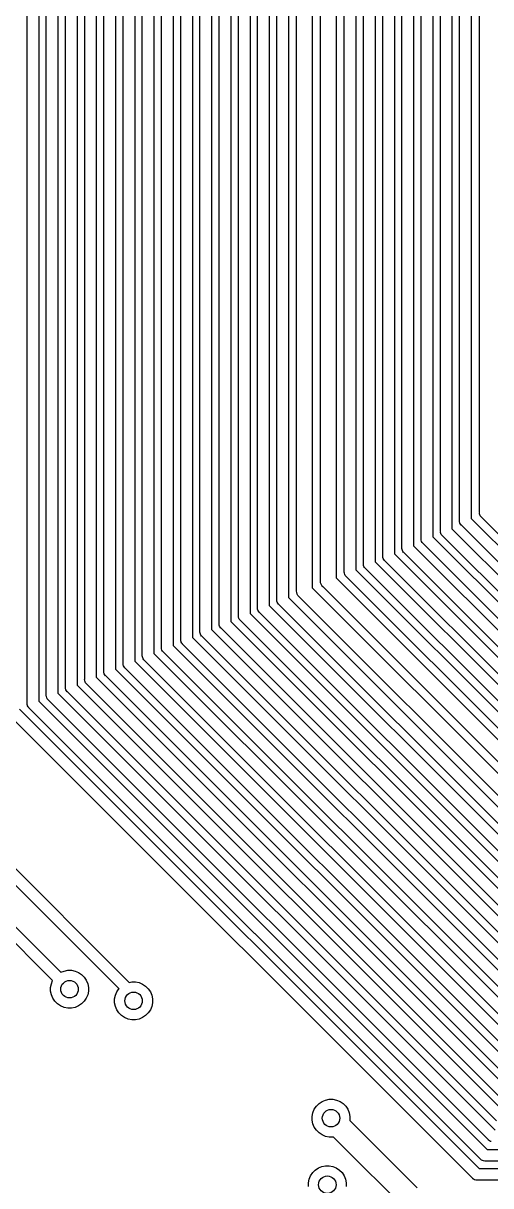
# Model space of a CAD drawing. Extents: x 1 to 84, y 1 to 137.
# Drawn here: x 15.1 to 23.14, y 37.52 to 57.5 of the extents above; entities that cross this region are included whole.
import ezdxf

# ---------------------------------------------------------------- set-up
doc = ezdxf.new("R2010")
doc.units = 0
doc.layers.add('BLACK', color=7, linetype='CONTINUOUS')

msp = doc.modelspace()

# ---------------------------------------------------------------- linework, layer by layer
at = {"layer": 'BLACK', "linetype": 'CONTINUOUS'}
for p, q in [((20.6199, 48.0728), (20.6199, 120.504)), ((20.8199, 120.504), (20.8199, 48.1094)), ((20.9499, 48.2095), (20.9499, 120.358)), ((21.1499, 120.321), (21.1499, 48.2461)), ((21.28, 48.3462), (21.28, 119.188)), ((21.48, 119.151), (21.48, 48.3828)), ((21.61, 50.7851), (21.61, 118.018)), ((21.81, 117.981), (21.81, 50.7949)), ((21.94, 48.6387), (21.94, 116.848)), ((22.14, 116.811), (22.14, 48.6752)), ((22.27, 48.7754), (22.27, 115.678)), ((22.47, 115.641), (22.47, 48.8119)), ((22.6, 48.9534), (22.6, 109.095)), ((22.8, 109.059), (22.8, 48.9899)), ((22.94, 49.0961), (22.94, 108.835)), ((20.2099, 47.9192), (20.2099, 72.9992)), ((20.4799, 73.0484), (20.4799, 47.9685)), ((19.7999, 47.7494), (19.7999, 72.8293)), ((20.0699, 72.8786), (20.0699, 47.7987)), ((19.4599, 47.5923), (19.4599, 72.3703)), ((19.6599, 72.4068), (19.6599, 47.6289)), ((19.1299, 47.4557), (19.1299, 71.9573)), ((19.3299, 71.9938), (19.3299, 47.4922)), ((18.7999, 47.319), (18.7999, 71.4587)), ((18.9999, 71.4952), (18.9999, 47.3555)), ((18.4699, 47.1823), (18.4699, 70.8673)), ((18.6699, 70.9038), (18.6699, 47.2188)), ((18.1399, 47.0456), (18.1399, 70.4124)), ((18.3399, 70.4489), (18.3399, 47.0821)), ((18.0099, 69.9575), (18.0099, 46.9454)), ((17.8099, 46.9089), (17.8099, 69.921)), ((17.4798, 46.7722), (17.4798, 69.4091)), ((17.6798, 69.4456), (17.6798, 46.8087)), ((17.1498, 46.6355), (17.1498, 69.1373)), ((17.3498, 69.1739), (17.3498, 46.672)), ((16.8198, 46.4988), (16.8198, 69.0007)), ((17.0198, 69.0372), (17.0198, 46.5353)), ((16.4898, 46.3621), (16.4898, 68.7321)), ((16.6898, 68.7687), (16.6898, 46.3986)), ((16.1598, 46.2254), (16.1598, 68.5954)), ((16.3598, 68.632), (16.3598, 46.2619)), ((15.8298, 46.0887), (15.8298, 68.4587)), ((16.0298, 68.4953), (16.0298, 46.1252)), ((15.4998, 45.952), (15.4998, 68.1684)), ((15.6998, 68.205), (15.6998, 45.9885)), ((15.1698, 45.8153), (15.1698, 67.4615)), ((15.3698, 67.498), (15.3698, 45.8518)), ((21.61, 48.4829), (21.61, 50.7851)), ((21.61, 50.7851), (21.61, 50.7851)), ((21.81, 50.7949), (21.81, 50.7949)), ((21.81, 50.7949), (21.81, 48.5194)), ((22.5995, 48.9485), (22.6, 48.9534)), ((22.6014, 48.9289), (22.5995, 48.9485)), ((22.8, 48.9899), (26.2124, 45.5775)), ((22.9395, 49.0912), (22.94, 49.0961)), ((22.94, 49.0863), (22.9395, 49.0912)), ((22.9414, 49.0716), (22.94, 49.0863)), ((22.94, 49.0863), (22.94, 49.0863)), ((22.9471, 49.0527), (22.9414, 49.0716)), ((22.9564, 49.0354), (22.9471, 49.0527)), ((22.9689, 49.0201), (22.9564, 49.0354)), ((22.9727, 49.017), (22.9689, 49.0201)), ((26.211, 45.7787), (22.9727, 49.017)), ((22.2695, 48.7705), (22.27, 48.7754)), ((22.27, 48.7656), (22.2695, 48.7705)), ((22.2714, 48.7509), (22.27, 48.7656)), ((22.27, 48.7656), (22.27, 48.7656)), ((22.2772, 48.7321), (22.2714, 48.7509)), ((22.47, 48.8119), (26.0344, 45.2475)), ((22.6056, 48.9152), (22.6014, 48.9289)), ((22.6072, 48.91), (22.6056, 48.9152)), ((22.6165, 48.8927), (22.6072, 48.91)), ((22.6289, 48.8774), (22.6165, 48.8927)), ((22.6328, 48.8743), (22.6289, 48.8774)), ((26.0968, 45.4103), (22.6328, 48.8743)), ((21.9395, 48.6338), (21.94, 48.6387)), ((21.94, 48.6289), (21.9395, 48.6338)), ((21.9414, 48.6142), (21.94, 48.6289)), ((21.94, 48.6289), (21.94, 48.6289)), ((21.9471, 48.5954), (21.9414, 48.6142)), ((21.9564, 48.578), (21.9471, 48.5954)), ((21.9689, 48.5628), (21.9564, 48.578)), ((21.9727, 48.5596), (21.9689, 48.5628)), ((25.7821, 44.7502), (21.9727, 48.5596)), ((22.14, 48.6752), (25.8977, 44.9175)), ((22.2864, 48.7147), (22.2772, 48.7321)), ((22.2989, 48.6995), (22.2864, 48.7147)), ((22.3028, 48.6963), (22.2989, 48.6995)), ((25.9188, 45.0802), (22.3028, 48.6963)), ((21.48, 48.3828), (25.6053, 44.2575)), ((21.6095, 48.478), (21.61, 48.4829)), ((21.61, 48.4731), (21.6095, 48.478)), ((21.6114, 48.4584), (21.61, 48.4731)), ((21.61, 48.4731), (21.61, 48.4731)), ((21.6171, 48.4396), (21.6114, 48.4584)), ((21.6264, 48.4222), (21.6171, 48.4396)), ((21.6389, 48.407), (21.6264, 48.4222)), ((21.6427, 48.4038), (21.6389, 48.407)), ((25.6263, 44.4202), (21.6427, 48.4038)), ((21.81, 48.5194), (25.7419, 44.5875)), ((20.9495, 48.2046), (20.9499, 48.2095)), ((20.9499, 48.1997), (20.9495, 48.2046)), ((20.9501, 48.1986), (20.9499, 48.1997)), ((20.9499, 48.1997), (20.9499, 48.1997)), ((20.9514, 48.185), (20.9501, 48.1986)), ((20.9523, 48.1822), (20.9514, 48.185)), ((20.9571, 48.1662), (20.9523, 48.1822)), ((20.9664, 48.1488), (20.9571, 48.1662)), ((20.9789, 48.1336), (20.9664, 48.1488)), ((21.1499, 48.2461), (25.4686, 43.9275)), ((21.2795, 48.3413), (21.28, 48.3462)), ((21.2814, 48.3217), (21.2795, 48.3413)), ((21.287, 48.3032), (21.2814, 48.3217)), ((21.2871, 48.3029), (21.287, 48.3032)), ((21.2964, 48.2855), (21.2871, 48.3029)), ((21.3089, 48.2703), (21.2964, 48.2855)), ((21.3127, 48.2672), (21.3089, 48.2703)), ((25.4897, 44.0902), (21.3127, 48.2672)), ((20.4799, 47.9685), (25.191, 43.2574)), ((20.6195, 48.0679), (20.6199, 48.0728)), ((20.6214, 48.0483), (20.6195, 48.0679)), ((20.6271, 48.0295), (20.6214, 48.0483)), ((20.6364, 48.0121), (20.6271, 48.0295)), ((20.6489, 47.9969), (20.6364, 48.0121)), ((20.6527, 47.9938), (20.6489, 47.9969)), ((25.2163, 43.4302), (20.6527, 47.9938)), ((20.8199, 48.1094), (25.3319, 43.5974)), ((20.9827, 48.1305), (20.9789, 48.1336)), ((25.353, 43.7602), (20.9827, 48.1305)), ((19.7993, 47.7428), (19.7999, 47.7494)), ((20.0699, 47.7987), (25.0212, 42.8474)), ((20.2093, 47.9126), (20.2099, 47.9192)), ((20.2099, 47.906), (20.2093, 47.9126)), ((20.2119, 47.8861), (20.2099, 47.906)), ((20.2099, 47.906), (20.2099, 47.906)), ((20.2196, 47.8607), (20.2119, 47.8861)), ((20.2321, 47.8372), (20.2196, 47.8607)), ((20.249, 47.8167), (20.2321, 47.8372)), ((20.2542, 47.8125), (20.249, 47.8167)), ((25.035, 43.0317), (20.2542, 47.8125)), ((19.4594, 47.5874), (19.4599, 47.5923)), ((19.4599, 47.5825), (19.4594, 47.5874)), ((19.4614, 47.5678), (19.4599, 47.5825)), ((19.4599, 47.5825), (19.4599, 47.5825)), ((19.4671, 47.549), (19.4614, 47.5678)), ((19.4764, 47.5316), (19.4671, 47.549)), ((19.6599, 47.6289), (24.8514, 42.4374)), ((19.8019, 47.7163), (19.7993, 47.7428)), ((19.8096, 47.6909), (19.8019, 47.7163)), ((19.8221, 47.6674), (19.8096, 47.6909)), ((19.8305, 47.6572), (19.8221, 47.6674)), ((19.839, 47.6469), (19.8305, 47.6572)), ((19.8441, 47.6426), (19.839, 47.6469)), ((24.8651, 42.6216), (19.8441, 47.6426)), ((18.9999, 47.3555), (24.578, 41.7774)), ((19.1294, 47.4507), (19.1299, 47.4557)), ((19.1313, 47.4311), (19.1294, 47.4507)), ((19.137, 47.4126), (19.1313, 47.4311)), ((19.1371, 47.4123), (19.137, 47.4126)), ((19.1463, 47.3949), (19.1371, 47.4123)), ((19.1588, 47.3797), (19.1463, 47.3949)), ((19.1627, 47.3766), (19.1588, 47.3797)), ((24.5991, 41.9402), (19.1627, 47.3766)), ((19.3299, 47.4922), (24.7147, 42.1074)), ((19.4889, 47.5164), (19.4764, 47.5316)), ((19.4927, 47.5133), (19.4889, 47.5164)), ((24.7358, 42.2702), (19.4927, 47.5133)), ((18.4694, 47.1774), (18.4699, 47.1823)), ((18.4713, 47.1578), (18.4694, 47.1774)), ((18.4769, 47.1392), (18.4713, 47.1578)), ((18.6699, 47.2188), (24.4413, 41.4474)), ((18.7994, 47.3141), (18.7999, 47.319)), ((18.7999, 47.3092), (18.7994, 47.3141)), ((18.8001, 47.3072), (18.7999, 47.3092)), ((18.7999, 47.3092), (18.7999, 47.3092)), ((18.8013, 47.2945), (18.8001, 47.3072)), ((18.8031, 47.2887), (18.8013, 47.2945)), ((18.807, 47.2756), (18.8031, 47.2887)), ((18.8163, 47.2582), (18.807, 47.2756)), ((18.8288, 47.243), (18.8163, 47.2582)), ((18.8326, 47.2399), (18.8288, 47.243)), ((24.4624, 41.6101), (18.8326, 47.2399)), ((18.1394, 47.0407), (18.1399, 47.0456)), ((18.1399, 47.0358), (18.1394, 47.0407)), ((18.1413, 47.0211), (18.1399, 47.0358)), ((18.1399, 47.0358), (18.1399, 47.0358)), ((18.147, 47.0022), (18.1413, 47.0211)), ((18.1563, 46.9848), (18.147, 47.0022)), ((18.1688, 46.9696), (18.1563, 46.9848)), ((18.1726, 46.9665), (18.1688, 46.9696)), ((24.189, 40.9501), (18.1726, 46.9665)), ((18.3399, 47.0821), (24.3046, 41.1174)), ((18.477, 47.1389), (18.4769, 47.1392)), ((18.4863, 47.1215), (18.477, 47.1389)), ((18.4988, 47.1063), (18.4863, 47.1215)), ((18.5026, 47.1032), (18.4988, 47.1063)), ((24.3257, 41.2801), (18.5026, 47.1032)), ((17.4794, 46.7673), (17.4798, 46.7722)), ((17.4798, 46.7624), (17.4794, 46.7673)), ((17.4813, 46.7477), (17.4798, 46.7624)), ((17.4798, 46.7624), (17.4798, 46.7624)), ((17.6798, 46.8087), (24.0312, 40.4573)), ((17.8094, 46.904), (17.8099, 46.9089)), ((17.8113, 46.8844), (17.8094, 46.904)), ((17.8164, 46.8674), (17.8113, 46.8844)), ((17.817, 46.8655), (17.8164, 46.8674)), ((17.8263, 46.8481), (17.817, 46.8655)), ((17.8388, 46.8329), (17.8263, 46.8481)), ((17.8426, 46.8298), (17.8388, 46.8329)), ((24.0523, 40.6201), (17.8426, 46.8298)), ((18.0099, 46.9454), (24.1679, 40.7874)), ((17.1493, 46.6306), (17.1498, 46.6355)), ((17.1513, 46.611), (17.1493, 46.6306)), ((17.1568, 46.5928), (17.1513, 46.611)), ((17.157, 46.5921), (17.1568, 46.5928)), ((17.1663, 46.5748), (17.157, 46.5921)), ((17.1788, 46.5595), (17.1663, 46.5748)), ((17.1826, 46.5564), (17.1788, 46.5595)), ((23.7789, 39.9601), (17.1826, 46.5564)), ((17.3498, 46.672), (23.8945, 40.1273)), ((17.487, 46.7288), (17.4813, 46.7477)), ((17.4963, 46.7114), (17.487, 46.7288)), ((17.5088, 46.6962), (17.4963, 46.7114)), ((17.5126, 46.6931), (17.5088, 46.6962)), ((23.9156, 40.2901), (17.5126, 46.6931)), ((16.4893, 46.3572), (16.4898, 46.3621)), ((16.4913, 46.3376), (16.4893, 46.3572)), ((16.6898, 46.3986), (23.6211, 39.4673)), ((16.8193, 46.4939), (16.8198, 46.4988)), ((16.8198, 46.489), (16.8193, 46.4939)), ((16.8213, 46.4743), (16.8198, 46.489)), ((16.8198, 46.489), (16.8198, 46.489)), ((16.827, 46.4554), (16.8213, 46.4743)), ((16.8363, 46.4381), (16.827, 46.4554)), ((16.8488, 46.4228), (16.8363, 46.4381)), ((16.8526, 46.4197), (16.8488, 46.4228)), ((23.6422, 39.6301), (16.8526, 46.4197)), ((17.0198, 46.5353), (23.7578, 39.7973)), ((16.1593, 46.2205), (16.1598, 46.2254)), ((16.1612, 46.2009), (16.1593, 46.2205)), ((16.1669, 46.1823), (16.1612, 46.2009)), ((16.167, 46.182), (16.1669, 46.1823)), ((16.1762, 46.1647), (16.167, 46.182)), ((16.1887, 46.1494), (16.1762, 46.1647)), ((16.3598, 46.2619), (23.4844, 39.1373)), ((16.4969, 46.319), (16.4913, 46.3376)), ((16.497, 46.3187), (16.4969, 46.319)), ((16.5063, 46.3014), (16.497, 46.3187)), ((16.5188, 46.2861), (16.5063, 46.3014)), ((16.5226, 46.283), (16.5188, 46.2861)), ((23.5055, 39.3001), (16.5226, 46.283)), ((15.4993, 45.9471), (15.4998, 45.952)), ((15.6998, 45.9885), (23.211, 38.4773)), ((15.8293, 46.0838), (15.8298, 46.0887)), ((15.8312, 46.0642), (15.8293, 46.0838)), ((15.8352, 46.051), (15.8312, 46.0642)), ((15.837, 46.0453), (15.8352, 46.051)), ((15.8462, 46.028), (15.837, 46.0453)), ((15.8587, 46.0127), (15.8462, 46.028)), ((15.8625, 46.0096), (15.8587, 46.0127)), ((23.2321, 38.64), (15.8625, 46.0096)), ((16.0298, 46.1252), (23.3477, 38.8073)), ((16.1926, 46.1463), (16.1887, 46.1494)), ((23.3688, 38.9701), (16.1926, 46.1463)), ((15.1693, 45.8104), (15.1698, 45.8153)), ((15.1712, 45.7908), (15.1693, 45.8104)), ((15.1754, 45.7769), (15.1712, 45.7908)), ((15.1769, 45.772), (15.1754, 45.7769)), ((15.1862, 45.7546), (15.1769, 45.772)), ((15.1987, 45.7394), (15.1862, 45.7546)), ((15.3698, 45.8518), (23.0743, 38.1473)), ((15.4998, 45.9422), (15.4993, 45.9471)), ((15.5012, 45.9275), (15.4998, 45.9422)), ((15.4998, 45.9422), (15.4998, 45.9422)), ((15.5069, 45.9087), (15.5012, 45.9275)), ((15.5162, 45.8913), (15.5069, 45.9087)), ((15.5287, 45.8761), (15.5162, 45.8913)), ((15.5325, 45.8729), (15.5287, 45.8761)), ((23.0954, 38.31), (15.5325, 45.8729)), ((22.822, 37.65), (14.8725, 45.5995)), ((15.0398, 45.7151), (22.9376, 37.8173)), ((15.2025, 45.7362), (15.1987, 45.7394)), ((22.9587, 37.98), (15.2025, 45.7362)), ((13.3, 43.6414), (15.7513, 41.1902)), ((16.7495, 40.9091), (14.0328, 43.6258)), ((14.2, 43.7414), (16.925, 41.0164)), ((15.6098, 41.0487), (13.1328, 43.5258)), ((15.7513, 41.1902), (15.8052, 41.2125)), ((15.8052, 41.2125), (15.868, 41.225)), ((15.868, 41.225), (15.932, 41.225)), ((15.932, 41.225), (15.9948, 41.2125)), ((15.9948, 41.2125), (16.0539, 41.188)), ((16.0539, 41.188), (16.1072, 41.1524)), ((15.575, 40.932), (15.5875, 40.9948)), ((15.5875, 40.9948), (15.6098, 41.0487)), ((16.1072, 41.1524), (16.1524, 41.1072)), ((16.1524, 41.1072), (16.188, 41.0539)), ((16.188, 41.0539), (16.2125, 40.9948)), ((16.2125, 40.9948), (16.225, 40.932)), ((16.925, 41.0164), (16.968, 41.025)), ((16.968, 41.025), (17.032, 41.025)), ((17.032, 41.025), (17.0948, 41.0125)), ((17.0948, 41.0125), (17.1539, 40.988)), ((17.1539, 40.988), (17.2072, 40.9524)), ((15.575, 40.868), (15.575, 40.932)), ((15.5875, 40.8052), (15.575, 40.868)), ((15.612, 40.7461), (15.5875, 40.8052)), ((16.2125, 40.8052), (16.188, 40.7461)), ((16.225, 40.868), (16.2125, 40.8052)), ((16.225, 40.932), (16.225, 40.868)), ((16.675, 40.732), (16.6875, 40.7948)), ((16.6875, 40.7948), (16.712, 40.8539)), ((16.712, 40.8539), (16.7476, 40.9072)), ((16.7476, 40.9072), (16.7495, 40.9091)), ((17.2072, 40.9524), (17.2524, 40.9072)), ((17.2524, 40.9072), (17.288, 40.8539)), ((17.288, 40.8539), (17.3125, 40.7948)), ((17.3125, 40.7948), (17.325, 40.732)), ((15.6476, 40.6928), (15.612, 40.7461)), ((15.6928, 40.6476), (15.6476, 40.6928)), ((15.7461, 40.612), (15.6928, 40.6476)), ((15.8052, 40.5875), (15.7461, 40.612)), ((15.868, 40.575), (15.8052, 40.5875)), ((15.932, 40.575), (15.868, 40.575)), ((15.9948, 40.5875), (15.932, 40.575)), ((16.0539, 40.612), (15.9948, 40.5875)), ((16.1072, 40.6476), (16.0539, 40.612)), ((16.1524, 40.6928), (16.1072, 40.6476)), ((16.188, 40.7461), (16.1524, 40.6928)), ((16.675, 40.668), (16.675, 40.732)), ((16.6875, 40.6052), (16.675, 40.668)), ((16.712, 40.5461), (16.6875, 40.6052)), ((17.3125, 40.6052), (17.288, 40.5461)), ((17.325, 40.668), (17.3125, 40.6052)), ((17.325, 40.732), (17.325, 40.668)), ((16.7476, 40.4928), (16.712, 40.5461)), ((16.7928, 40.4476), (16.7476, 40.4928)), ((16.8461, 40.412), (16.7928, 40.4476)), ((16.9052, 40.3875), (16.8461, 40.412)), ((16.968, 40.375), (16.9052, 40.3875)), ((17.032, 40.375), (16.968, 40.375)), ((17.0948, 40.3875), (17.032, 40.375)), ((17.1539, 40.412), (17.0948, 40.3875)), ((17.2072, 40.4476), (17.1539, 40.412)), ((17.2524, 40.4928), (17.2072, 40.4476)), ((17.288, 40.5461), (17.2524, 40.4928)), ((20.1853, 38.9354), (20.2386, 38.971)), ((20.2386, 38.971), (20.2977, 38.9955)), ((20.2977, 38.9955), (20.3605, 39.008)), ((20.3605, 39.008), (20.4245, 39.008)), ((20.4245, 39.008), (20.4873, 38.9955)), ((20.4873, 38.9955), (20.5464, 38.971)), ((20.5464, 38.971), (20.5997, 38.9354)), ((20.0675, 38.715), (20.08, 38.7778)), ((20.08, 38.7778), (20.1045, 38.8369)), ((20.1045, 38.8369), (20.1401, 38.8902)), ((20.1401, 38.8902), (20.1853, 38.9354)), ((20.5997, 38.9354), (20.6449, 38.8902)), ((20.6449, 38.8902), (20.6805, 38.8369)), ((20.6805, 38.8369), (20.705, 38.7778)), ((20.705, 38.7778), (20.7175, 38.715)), ((20.0675, 38.651), (20.0675, 38.715)), ((20.08, 38.5882), (20.0675, 38.651)), ((20.1045, 38.5291), (20.08, 38.5882)), ((20.7175, 38.651), (20.7158, 38.6425)), ((20.7158, 38.6425), (20.8659, 38.4925)), ((20.7175, 38.715), (20.7175, 38.651)), ((20.1401, 38.4758), (20.1045, 38.5291)), ((20.1853, 38.4306), (20.1401, 38.4758)), ((20.2386, 38.395), (20.1853, 38.4306)), ((20.2977, 38.3705), (20.2386, 38.395)), ((20.3605, 38.358), (20.2977, 38.3705)), ((20.433, 38.3597), (20.4245, 38.358)), ((20.583, 38.2096), (20.433, 38.3597)), ((20.8659, 38.4925), (20.8659, 38.4925)), ((20.8659, 38.4925), (21.8711, 37.4872)), ((20.4245, 38.358), (20.3605, 38.358)), ((21.6399, 37.1528), (20.583, 38.2096)), ((20.583, 38.2096), (20.583, 38.2096)), ((23.0986, 38.3062), (23.0954, 38.31)), ((23.1138, 38.2937), (23.0986, 38.3062)), ((23.1311, 38.2844), (23.1138, 38.2937)), ((23.1412, 38.2814), (23.1311, 38.2844)), ((22.9619, 37.9762), (22.9587, 37.98)), ((22.9771, 37.9637), (22.9619, 37.9762)), ((22.9918, 37.9558), (22.9771, 37.9637)), ((23.0743, 38.1473), (25.2784, 38.1473)), ((20.0766, 37.7472), (20.1218, 37.7924)), ((20.1218, 37.7924), (20.1751, 37.828)), ((20.1751, 37.828), (20.2342, 37.8525)), ((20.2342, 37.8525), (20.297, 37.865)), ((20.297, 37.865), (20.361, 37.865)), ((20.361, 37.865), (20.4238, 37.8525)), ((20.4238, 37.8525), (20.4829, 37.828)), ((20.4829, 37.828), (20.5362, 37.7924)), ((20.5362, 37.7924), (20.5814, 37.7472)), ((22.9376, 37.8173), (25.1417, 37.8173)), ((22.9945, 37.9544), (22.9918, 37.9558)), ((23.0133, 37.9487), (22.9945, 37.9544)), ((23.0329, 37.9468), (23.0133, 37.9487)), ((23.0378, 37.9473), (23.0329, 37.9468)), ((25.2419, 37.9473), (23.0378, 37.9473)), ((20.004, 37.572), (20.0165, 37.6348)), ((20.004, 37.508), (20.004, 37.572)), ((20.0165, 37.6348), (20.041, 37.6939)), ((20.041, 37.6939), (20.0766, 37.7472)), ((20.5814, 37.7472), (20.617, 37.6939)), ((20.617, 37.6939), (20.6415, 37.6348)), ((20.6415, 37.6348), (20.654, 37.572)), ((20.654, 37.572), (20.654, 37.508)), ((22.8252, 37.6462), (22.822, 37.65)), ((22.829, 37.6431), (22.8252, 37.6462)), ((22.8293, 37.6428), (22.829, 37.6431)), ((22.829, 37.6431), (22.829, 37.6431)), ((22.8404, 37.6337), (22.8293, 37.6428)), ((22.8578, 37.6244), (22.8404, 37.6337)), ((22.8766, 37.6187), (22.8578, 37.6244)), ((22.8913, 37.6173), (22.8766, 37.6187)), ((22.8962, 37.6168), (22.8913, 37.6173)), ((22.8913, 37.6173), (22.8913, 37.6173)), ((22.9011, 37.6173), (22.8962, 37.6168)), ((25.1052, 37.6173), (22.9011, 37.6173))]:
    msp.add_line(p, q, dxfattribs=at)
at = {"layer": 'BLACK'}
for centre in [(15.9, 40.9), (17, 40.7), (20.3925, 38.683), (20.329, 37.54)]:
    msp.add_circle(centre, 0.15, dxfattribs=at)

doc.saveas('drawing.dxf')
